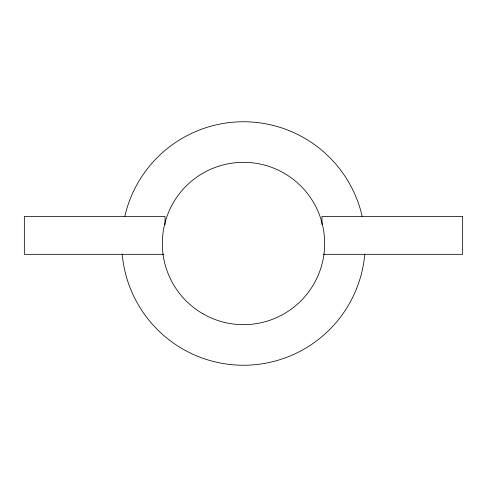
<?xml version="1.0" encoding="UTF-8"?>
<svg xmlns="http://www.w3.org/2000/svg" width="487" height="487" viewBox="0 0 487 487"><rect width="100%" height="100%" fill="white"/><g stroke="black" fill="none" stroke-linecap="round" stroke-linejoin="round"><path stroke-width="0.73" d="M163.516 254.324L24.35 254.324L24.35 216.447L165.038 216.447L165.038 224.604M323.484 254.324L462.65 254.324L462.65 216.447L321.962 216.447L321.962 224.604M364.787 254.086A121.75 121.75 0 0 1 243.5 365.25A121.75 121.75 0 0 1 122.213 254.086M124.812 216.374A121.75 121.75 0 0 1 362.188 216.374M202.915 313.792A81.165 81.165 0 0 0 324.665 243.5A81.165 81.165 0 0 0 202.915 173.208A81.165 81.165 0 0 0 202.915 313.792"/></g></svg>
